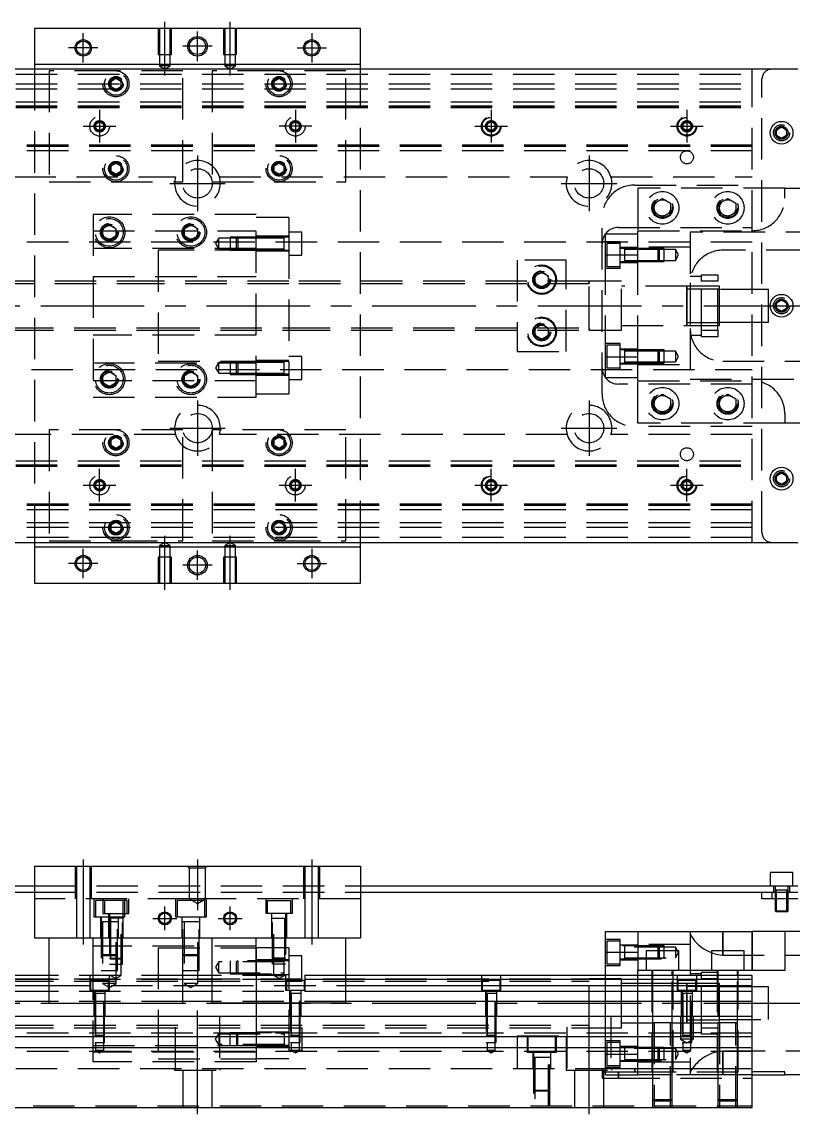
# Model space of a CAD drawing. Extents: x -13 to 561, y -282 to 87.
# Drawn here: x 133.2 to 369.6, y -247.7 to 87 of the extents above; entities that cross this region are included whole.
import ezdxf

# ---------------------------------------------------------------- set-up
doc = ezdxf.new("R2010")
doc.units = 0
doc.linetypes.add('CENTER', pattern=[50.8, 31.75, -6.35, 6.35, -6.35])
doc.linetypes.add('DASHED', pattern=[19.05, 12.7, -6.35])
doc.layers.get('0').update_dxf_attribs({"linetype": 'CONTINUOUS'})
doc.layers.add('CENTER', color=1, linetype='CENTER')

msp = doc.modelspace()

# ---------------------------------------------------------------- linework, layer by layer
at = {"color": 7, "linetype": 'CONTINUOUS'}
for p, q in [((137, 85), (137, 74)), ((237, 85), (137, 85)), ((237, 74), (237, 85)), ((137, 74), (237, 74)), ((137, 74), (137, 72.5)), ((237, 72.5), (237, 74)), ((371, 72.5), (3, 72.5)), ((364.5, 53.866026), (366, 54.73205)), ((364.5, 52.133974), (364.5, 53.866026)), ((366, 54.73205), (367.5, 53.866026)), ((367.5, 53.866026), (367.5, 52.133974)), ((366, 51.26795), (364.5, 52.133974)), ((367.5, 52.133974), (366, 51.26795)), ((364.5, 0.866026), (366, 1.73205)), ((364.5, -0.866026), (364.5, 0.866026)), ((366, 1.73205), (367.5, 0.866026)), ((367.5, 0.866026), (367.5, -0.866026)), ((366, -1.73205), (364.5, -0.866026)), ((367.5, -0.866026), (366, -1.73205)), ((364.5, -52.133974), (366, -51.26795)), ((364.5, -53.866026), (364.5, -52.133974)), ((366, -51.26795), (367.5, -52.133974)), ((367.5, -52.133974), (367.5, -53.866026)), ((366, -54.73205), (364.5, -53.866026)), ((367.5, -53.866026), (366, -54.73205)), ((3, -72.5), (371, -72.5)), ((137, -72.5), (137, -74)), ((237, -74), (237, -72.5)), ((137, -74), (137, -85)), ((237, -74), (137, -74)), ((237, -85), (237, -74)), ((137, -85), (237, -85)), ((137, -171.72), (137, -193.72)), ((137, -171.72), (237, -171.72)), ((237, -171.72), (237, -193.72)), ((369.5, -173.72), (362.5, -173.72)), ((362.5, -173.72), (362.5, -177.72)), ((369.5, -177.72), (369.5, -173.72)), ((3, -177.72), (137, -177.72)), ((11, -179.72), (137, -179.72)), ((237, -177.72), (371, -177.72)), ((237, -179.72), (363, -179.72)), ((360, -181.72), (360, -179.72)), ((363, -179.72), (363, -181.72)), ((363, -179.72), (371, -179.72)), ((363, -179.72), (371, -179.72)), ((363, -181.72), (360, -181.72)), ((371, -181.72), (363, -181.72)), ((364, -181.72), (364, -185.37)), ((364.35, -181.72), (364.35, -185.72)), ((367.65, -185.72), (367.65, -181.72)), ((368, -185.37), (368, -181.72)), ((364, -185.37), (368, -185.37)), ((364, -185.37), (364.35, -185.72)), ((367.65, -185.72), (364.35, -185.72)), ((367.65, -185.72), (368, -185.37)), ((137, -193.72), (237, -193.72)), ((141.5, -213.72), (141.5, -193.72)), ((182.5, -213.72), (182.5, -193.72)), ((191.5, -213.72), (191.5, -193.72)), ((232.5, -213.72), (232.5, -193.72)), ((312, -191.72), (322, -191.72)), ((312, -198.067524), (312, -191.72)), ((322, -191.72), (322, -203.72)), ((322, -191.72), (357, -191.72)), ((357, -203.72), (357, -191.72)), ((367, -191.72), (357, -191.72)), ((375, -191.72), (367, -191.72)), ((367, -191.72), (367, -203.72)), ((312, -198.067524), (322, -198.067524)), ((312, -205.22), (312, -198.067524)), ((334.5, -197.72), (324.5, -197.72)), ((324.5, -197.72), (324.5, -203.72)), ((334.5, -203.72), (334.5, -197.72)), ((354.5, -197.72), (344.5, -197.72)), ((344.5, -197.72), (344.5, -203.72)), ((354.5, -203.72), (354.5, -197.72)), ((322, -205.22), (322, -203.72)), ((367, -203.72), (322, -203.72)), ((141.5, -205.22), (17, -205.22)), ((141.5, -206.472272), (17, -206.472272)), ((191.5, -205.22), (182.5, -205.22)), ((191.5, -206.472272), (182.5, -206.472272)), ((357, -205.22), (232.5, -205.22)), ((357, -206.472272), (232.5, -206.472272)), ((357, -245.72), (357, -205.22)), ((17, -208.24668), (141.5, -208.24668)), ((141.5, -210.143076), (17, -210.143076)), ((182.5, -208.24668), (191.5, -208.24668)), ((191.5, -210.143076), (182.5, -210.143076)), ((232.5, -208.24668), (357, -208.24668)), ((357, -210.143076), (232.5, -210.143076)), ((337, -213.72), (337, -207.719994)), ((337, -219.720006), (337, -207.719994)), ((337, -208.595), (337, -209.72)), ((338, -208.595), (337, -208.595)), ((337, -210.719788), (337, -218.845)), ((339.75, -208.595), (338, -208.595)), ((341.5, -208.595), (339.75, -208.595)), ((346.5, -208.595), (341.5, -208.595)), ((347, -208.595), (346.5, -208.595)), ((141.5, -213.197372), (17, -213.197372)), ((141.5, -213.72), (182.5, -213.72)), ((191.5, -213.197372), (182.5, -213.197372)), ((232.5, -213.72), (191.5, -213.72)), ((357, -213.197372), (232.5, -213.197372)), ((17, -217.72), (357, -217.72)), ((337, -219.720006), (337, -218.845)), ((337, -218.845), (347, -218.845)), ((352.500006, -219.72), (346.499994, -219.72)), ((352.500006, -219.72), (346.499994, -219.72)), ((357, -224.02), (17, -224.02)), ((357, -227.42), (17, -227.42)), ((367, -234.72), (357, -234.72)), ((357, -235.72), (367, -235.72)), ((367, -235.72), (367, -234.72)), ((390, -235.72), (367, -235.72)), ((17, -245.72), (357, -245.72))]:
    msp.add_line(p, q, dxfattribs=at)
at = {"color": 3, "linetype": 'DASHED'}
for p, q in [((175.000006, 85), (175.000006, 77)), ((175.35, 85), (175.35, 77)), ((178.65, 77), (178.65, 85)), ((178.999994, 77), (178.999994, 85)), ((195.000006, 85), (195.000006, 77)), ((195.35, 85), (195.35, 77)), ((198.65, 77), (198.65, 85)), ((198.999994, 77), (198.999994, 85)), ((175.000006, 77), (178.999994, 77)), ((175.35, 77), (175.35, 73.5)), ((178.65, 73.5), (178.65, 77)), ((195.000006, 77), (198.999994, 77)), ((195.35, 77), (195.35, 73.5)), ((198.65, 73.5), (198.65, 77)), ((17, 71), (357, 71)), ((137, 72.5), (137, -72.5)), ((141.5, 72), (141.5, 38)), ((162, 72), (141.5, 72)), ((182.5, 72), (162, 72)), ((178.65, 73.5), (175.35, 73.5)), ((175.35, 73.5), (177, 72.547372)), ((177, 72.547372), (178.65, 73.5)), ((182.5, 38), (182.5, 72)), ((212, 72), (191.5, 72)), ((191.5, 72), (191.5, 38)), ((198.65, 73.5), (195.35, 73.5)), ((195.35, 73.5), (197, 72.547372)), ((197, 72.547372), (198.65, 73.5)), ((232.5, 72), (212, 72)), ((232.5, 38), (232.5, 72)), ((237, -72.5), (237, 72.5)), ((357, -72.5), (357, 72.5)), ((17, 68), (357, 68)), ((160, 68), (160.023172, 68.30356)), ((160.5, 68.866026), (162, 69.73205)), ((160.5, 67.133974), (160.5, 68.866026)), ((162, 66.26795), (160.5, 67.133974)), ((162, 69.73205), (163.5, 68.866026)), ((163.5, 67.133974), (162, 66.26795)), ((163.5, 68.866026), (163.5, 67.133974)), ((210.5, 68.866026), (212, 69.73205)), ((210.5, 67.133974), (210.5, 68.866026)), ((212, 66.26795), (210.5, 67.133974)), ((212, 69.73205), (213.5, 68.866026)), ((213.5, 67.133974), (212, 66.26795)), ((213.5, 68.866026), (213.5, 67.133974)), ((213.973226, 68.326156), (214, 68)), ((360, -69.5), (360, 69.5)), ((17, 66.5), (357, 66.5)), ((17, 62.5), (357, 62.5)), ((17, 61.247728), (357, 61.247728)), ((17, 61.1147), (357, 61.1147)), ((17, 61.1), (357, 61.1)), ((17, 60.8), (357, 60.8)), ((275.75, 55.721688), (277, 56.443376)), ((275.75, 54.278312), (275.75, 55.721688)), ((277, 53.556624), (275.75, 54.278312)), ((277, 56.443376), (278.25, 55.721688)), ((278.25, 54.278312), (277, 53.556624)), ((278.25, 55.721688), (278.25, 54.278312)), ((278.477374, 55.25955), (278.5, 55)), ((335.75, 55.721688), (337, 56.443376)), ((335.75, 54.278312), (335.75, 55.721688)), ((337, 53.556624), (335.75, 54.278312)), ((337, 56.443376), (338.25, 55.721688)), ((338.25, 54.278312), (337, 53.556624)), ((338.25, 55.721688), (338.25, 54.278312)), ((338.477374, 55.25955), (338.5, 55)), ((364, 53), (364.030168, 53.346066)), ((357, 49.2), (17, 49.2)), ((357, 48.9), (17, 48.9)), ((357, 48.8853), (17, 48.8853)), ((357, 48.752272), (17, 48.752272)), ((357, 47.5), (17, 47.5)), ((160.5, 42.866026), (162, 43.73205)), ((162, 43.73205), (163.5, 42.866026)), ((210.5, 42.866026), (212, 43.73205)), ((212, 43.73205), (213.5, 42.866026)), ((160.5, 41.133974), (160.5, 42.866026)), ((162, 40.26795), (160.5, 41.133974)), ((163.5, 41.133974), (162, 40.26795)), ((163.5, 42.866026), (163.5, 41.133974)), ((163.973226, 42.326156), (164, 42)), ((210.5, 41.133974), (210.5, 42.866026)), ((212, 40.26795), (210.5, 41.133974)), ((213.5, 41.133974), (212, 40.26795)), ((213.5, 42.866026), (213.5, 41.133974)), ((213.973226, 42.326156), (214, 42)), ((73.708204, 39.5), (180.291796, 39.5)), ((141.5, 38), (182.5, 38)), ((191.5, 38), (232.5, 38)), ((193.708204, 39.5), (300.291796, 39.5)), ((313.708204, 39.5), (357, 39.5)), ((321, 37), (357, 37)), ((322, 36), (322, 23)), ((367, 36), (322, 36)), ((367, 33), (367, 36)), ((367, 36), (374, 36)), ((327, 31.443376), (329.5, 32.886752)), ((327, 28.556624), (327, 31.443376)), ((329.5, 32.886752), (332, 31.443376)), ((332, 31.443376), (332, 28.556624)), ((332.477798, 30.364306), (332.5, 30)), ((346.5, 30), (346.520026, 30.346056)), ((347, 31.443376), (349.5, 32.886752)), ((347, 28.556624), (347, 31.443376)), ((349.5, 32.886752), (352, 31.443376)), ((352, 31.443376), (352, 28.556624)), ((155, 28), (155, -28)), ((205, 28), (155, 28)), ((205, -28), (205, 28)), ((215, 27), (205, 27)), ((215, 27), (215, 20.976176)), ((311, -27), (311, 27)), ((329.5, 27.113248), (327, 28.556624)), ((332, 28.556624), (329.5, 27.113248)), ((349.5, 27.113248), (347, 28.556624)), ((352, 28.556624), (349.5, 27.113248)), ((158, 23.6547), (160, 24.809402)), ((158, 21.3453), (158, 23.6547)), ((160, 24.809402), (162, 23.6547)), ((162, 23.6547), (162, 21.3453)), ((183, 23.6547), (185, 24.809402)), ((183, 21.3453), (183, 23.6547)), ((185, 24.809402), (187, 23.6547)), ((187, 23.6547), (187, 21.3453)), ((316, 24), (357, 24)), ((155, 23), (205, 23)), ((160, 20.190598), (158, 21.3453)), ((162, 21.3453), (160, 20.190598)), ((162.483582, 22.786038), (162.5, 22.5)), ((185, 20.190598), (183, 21.3453)), ((187, 21.3453), (185, 20.190598)), ((187.483582, 22.786038), (187.5, 22.5)), ((193.5, 20.702558), (192.547372, 19.052558)), ((193.5, 17.402558), (193.5, 20.702558)), ((197, 20.702558), (193.5, 20.702558)), ((197, 21.052554), (197, 17.052564)), ((199.35, 21.052554), (197, 21.052554)), ((199, 20.702558), (197, 20.702558)), ((199.35, 21.052558), (199, 20.702558)), ((199, 17.402558), (199, 20.702558)), ((205, 20.702558), (199, 20.702558)), ((205, 20.702558), (199, 20.702558)), ((199.35, 21.052558), (199.35, 17.052558)), ((205, 21.052556), (199.35, 21.052558)), ((205, 21.052554), (199.35, 21.052554)), ((215, 21.302558), (205, 21.302558)), ((213.605, 21.052558), (205, 21.052556)), ((215, 20.976176), (205, 20.976176)), ((213.6, 20.702558), (205, 20.702558)), ((215, 21.052558), (213.595, 21.052558)), ((213.6, 17.052554), (213.6, 21.052564)), ((213.6, 17.052554), (213.6, 21.052564)), ((213.6, 20.702558), (213.6, 21.052564)), ((213.6, 20.836098), (213.6, 21.052558)), ((213.6, 21.052558), (213.6, 20.835892)), ((219, 22.552558), (215, 22.552558)), ((215, 20.976176), (215, -20.976176)), ((219, 15.552558), (219, 22.552558)), ((312, 15.652476), (312, 22)), ((312, 22), (322, 22)), ((322, 15.652476), (322, 23)), ((322, 23), (357, 23)), ((322, 15.652476), (322, 22)), ((338, 22.5), (338, 7)), ((380, 22.5), (338, 22.5)), ((357, 19.5), (78.969694, 19.5)), ((205, 17.5), (155, 17.5)), ((175, 17), (175, -17)), ((205, 17), (175, 17)), ((192.547372, 19.052558), (193.5, 17.402558)), ((193.5, 17.402558), (197, 17.402558)), ((197, 17.402558), (199, 17.402558)), ((197, 17.052564), (199.35, 17.052564)), ((199, 17.402558), (205, 17.402558)), ((199, 17.402558), (199.35, 17.052558)), ((199, 17.402558), (205, 17.402558)), ((199.35, 17.052564), (205, 17.052564)), ((199.35, 17.052558), (205, 17.052562)), ((205, 17.402558), (213.6, 17.402558)), ((205, 17.052562), (213.605, 17.052558)), ((205, 16.802558), (215, 16.802558)), ((213.595, 17.052558), (215, 17.052558)), ((213.6, 17.052554), (213.6, 17.402558)), ((213.6, 17.269268), (213.6, 17.052558)), ((213.6, 17.052558), (213.6, 17.26902)), ((316.5, 19.55635), (312, 19.55635)), ((312.5, 19.05635), (312.5, 12.05635)), ((316.5, 19.05635), (312.5, 19.05635)), ((316.5, 11.55635), (316.5, 19.55635)), ((322, 17.80635), (316.5, 17.80635)), ((317.905, 17.55635), (316.5, 17.55635)), ((322, 17.556346), (317.895, 17.55635)), ((317.9, 17.556354), (317.9, 13.556344)), ((317.9, 17.556354), (317.9, 13.556344)), ((317.9, 17.55635), (317.9, 17.339888)), ((317.9, 17.33964), (317.9, 17.55635)), ((322, 17.20635), (317.9, 17.20635)), ((338, 18), (322, 18)), ((338, 18), (322, 18)), ((328.15, 17.55635), (322, 17.556346)), ((328.15, 17.556344), (322, 17.556344)), ((328.5, 17.20635), (322, 17.20635)), ((328.5, 17.20635), (322, 17.20635)), ((328.15, 13.55635), (328.15, 17.55635)), ((328.5, 17.20635), (328.15, 17.55635)), ((330, 17.556344), (328.15, 17.556344)), ((328.5, 17.20635), (328.5, 13.90635)), ((330, 17.20635), (328.5, 17.20635)), ((330, 13.556354), (330, 17.556344)), ((333.5, 17.20635), (330, 17.20635)), ((333.5, 17.20635), (333.5, 13.90635)), ((334.452628, 15.55635), (333.5, 17.20635)), ((374, 17), (348, 17)), ((215, 15.552558), (219, 15.552558)), ((300, 14), (285, 14)), ((285, 14), (285, -14)), ((300, -14), (300, 14)), ((312, -15.652476), (312, 15.652476)), ((312, 15.652476), (322, 15.652476)), ((316.5, 13.55635), (317.905, 13.55635)), ((317.895, 13.55635), (322, 13.556352)), ((317.9, 13.90635), (322, 13.90635)), ((317.9, 13.55635), (317.9, 13.773016)), ((317.9, 13.77281), (317.9, 13.55635)), ((322, -15.652476), (322, 15.652476)), ((322, -15.652476), (322, 15.652476)), ((322, 13.90635), (328.5, 13.90635)), ((322, 13.90635), (328.5, 13.90635)), ((322, 13.556354), (328.15, 13.556354)), ((322, 13.556352), (328.15, 13.55635)), ((328.15, 13.55635), (328.5, 13.90635)), ((328.15, 13.556354), (330, 13.556354)), ((328.5, 13.90635), (330, 13.90635)), ((330, 13.90635), (333.5, 13.90635)), ((333.5, 13.90635), (334.452628, 15.55635)), ((290.5, 9.1547), (292.5, 10.309402)), ((292.5, 10.309402), (294.5, 9.1547)), ((312, 11.55635), (316.5, 11.55635)), ((312.5, 12.05635), (316.5, 12.05635)), ((316.5, 13.30635), (322, 13.30635)), ((175, 7.5), (54, 7.5)), ((175, 6.75), (54, 6.75)), ((155, 9), (205, 9)), ((215, 7.5), (175, 7.5)), ((215, 7.499994), (175, 7.499994)), ((215, 6.75), (175, 6.75)), ((215, 6.75), (175, 6.75)), ((307.005, 7.5), (215, 7.5)), ((307, 6.75), (215, 6.75)), ((290.5, 6.8453), (290.5, 9.1547)), ((292.5, 5.690598), (290.5, 6.8453)), ((294.5, 6.8453), (292.5, 5.690598)), ((294.5, 9.1547), (294.5, 6.8453)), ((294.983582, 8.286038), (295, 8)), ((312, 7.5), (306.995, 7.5)), ((307, -7.500006), (307, 7.500006)), ((307, 6.75), (307, 7.500006)), ((307, 6.951128), (307, 7.5)), ((307, 7.5), (307, 6.951128)), ((307, -6.951128), (307, 6.951128)), ((307, -6.75), (307, 6.75)), ((317, 7.5), (312, 7.5)), ((317, 7.5), (312, 7.5)), ((317, -7.5), (317, 7.5)), ((317, -7.5), (317, 7.5)), ((341.5, 9), (338, 9)), ((338, 7), (338, -7)), ((341.5, 9.5), (346.5, 9.5)), ((341.5, 7.5), (341.5, 9.5)), ((341.5, -7.5), (341.5, 7.5)), ((346.5, 7.5), (341.5, 7.5)), ((346.5, 9.5), (346.5, 7.5)), ((346.5, -7.5), (346.5, 7.5)), ((337.005, 6), (317, 6)), ((336.995, 6), (317, 6)), ((346.5, 6), (336.995, 6)), ((337.005, 6), (336.995, 6)), ((337, -6.000006), (337, 6.000006)), ((337, 5.125), (337, 6.000006)), ((337, 5.325034), (337, 6)), ((337, 6), (337, -5.999164)), ((337, 5.125), (337, -5.125)), ((347, 5.125), (337, 5.125)), ((346.5, 6), (337.005, 6)), ((347, 6), (346.5, 6)), ((347, -6), (347, 6)), ((360, 5), (347, 5)), ((362, 5), (360, 5)), ((362, -5), (362, 5)), ((364, 0), (364.023172, 0.30356)), ((290.5, -6.8453), (292.5, -5.690598)), ((292.5, -5.690598), (294.5, -6.8453)), ((317, -6), (337.005, -6)), ((317, -6), (336.995, -6)), ((336.995, -6), (346.5, -6)), ((336.995, -6), (337.005, -6)), ((337, -6.000006), (337, -5.125)), ((337, -5.125), (347, -5.125)), ((337, -6), (337, -5.325218)), ((337, -5.999164), (337, -6)), ((337.005, -6), (346.5, -6)), ((346.5, -6), (347, -6)), ((347, -5), (360, -5)), ((360, -5), (362, -5)), ((54, -6.75), (175, -6.75)), ((54, -7.5), (175, -7.5)), ((205, -9), (155, -9)), ((175, -6.75), (215, -6.75)), ((175, -6.75), (215, -6.75)), ((175, -7.499994), (215, -7.499994)), ((175, -7.5), (215, -7.5)), ((215, -6.75), (307, -6.75)), ((215, -7.5), (307.005, -7.5)), ((290, -8), (290.018502, -7.696412)), ((290.5, -9.1547), (290.5, -6.8453)), ((292.5, -10.309402), (290.5, -9.1547)), ((294.5, -9.1547), (292.5, -10.309402)), ((294.5, -6.8453), (294.5, -9.1547)), ((306.995, -7.5), (312, -7.5)), ((307, -7.500006), (307, -6.75)), ((307, -7.5), (307, -6.951128)), ((307, -6.951128), (307, -7.5)), ((312, -7.5), (317, -7.5)), ((312, -7.5), (317, -7.5)), ((338, -7), (338, -22.5)), ((338, -9), (341.5, -9)), ((341.5, -7.5), (346.5, -7.5)), ((341.5, -9.5), (341.5, -7.5)), ((346.5, -9.5), (341.5, -9.5)), ((346.5, -7.5), (346.5, -9.5)), ((316.5, -11.55635), (312, -11.55635)), ((312.5, -12.05635), (312.5, -19.05635)), ((316.5, -12.05635), (312.5, -12.05635)), ((316.5, -19.55635), (316.5, -11.55635)), ((322, -13.30635), (316.5, -13.30635)), ((219, -15.552558), (215, -15.552558)), ((219, -22.552558), (219, -15.552558)), ((285, -14), (300, -14)), ((312, -15.652476), (322, -15.652476)), ((312, -22), (312, -15.652476)), ((317.905, -13.55635), (316.5, -13.55635)), ((322, -13.556352), (317.895, -13.55635)), ((317.9, -13.556344), (317.9, -17.556354)), ((317.9, -13.556344), (317.9, -17.556354)), ((317.9, -13.55635), (317.9, -13.77281)), ((317.9, -13.773058), (317.9, -13.55635)), ((322, -13.90635), (317.9, -13.90635)), ((328.15, -13.55635), (322, -13.556352)), ((328.15, -13.556352), (322, -13.556354)), ((328.5, -13.90635), (322, -13.90635)), ((328.5, -13.90635), (322, -13.90635)), ((322, -22), (322, -15.652476)), ((322, -23), (322, -15.652476)), ((328.15, -17.55635), (328.15, -13.55635)), ((328.5, -13.90635), (328.15, -13.55635)), ((330, -13.556354), (328.15, -13.556352)), ((328.5, -13.90635), (328.5, -17.20635)), ((330, -13.90635), (328.5, -13.90635)), ((330, -17.556344), (330, -13.556354)), ((333.5, -13.90635), (330, -13.90635)), ((333.5, -13.90635), (333.5, -17.20635)), ((334.452628, -15.55635), (333.5, -13.90635)), ((333.5, -17.20635), (334.452628, -15.55635)), ((78.969694, -19.5), (357, -19.5)), ((155, -17.5), (205, -17.5)), ((175, -17), (205, -17)), ((193.5, -17.402558), (192.547372, -19.052558)), ((192.547372, -19.052558), (193.5, -20.702558)), ((193.5, -20.702558), (193.5, -17.402558)), ((197, -17.402558), (193.5, -17.402558)), ((197, -17.052564), (197, -21.052554)), ((199.35, -17.052564), (197, -17.052564)), ((199, -17.402558), (197, -17.402558)), ((199.35, -17.052558), (199, -17.402558)), ((199, -20.702558), (199, -17.402558)), ((205, -17.402558), (199, -17.402558)), ((205, -17.402558), (199, -17.402558)), ((199.35, -17.052558), (199.35, -21.052558)), ((205, -17.052562), (199.35, -17.052558)), ((205, -17.052564), (199.35, -17.052564)), ((215, -16.802558), (205, -16.802558)), ((213.605, -17.052558), (205, -17.052562)), ((213.6, -17.402558), (205, -17.402558)), ((215, -17.052558), (213.595, -17.052558)), ((213.6, -21.052564), (213.6, -17.052554)), ((213.6, -21.051878), (213.6, -17.052554)), ((213.6, -17.26902), (213.6, -17.052558)), ((213.6, -17.052558), (213.6, -17.269226)), ((312, -19.55635), (316.5, -19.55635)), ((312.5, -19.05635), (316.5, -19.05635)), ((316.5, -17.55635), (317.905, -17.55635)), ((316.5, -17.80635), (322, -17.80635)), ((317.895, -17.55635), (322, -17.556346)), ((317.9, -17.20635), (322, -17.20635)), ((317.9, -17.55635), (317.9, -17.339682)), ((317.9, -17.339888), (317.9, -17.55635)), ((322, -17.20635), (328.5, -17.20635)), ((322, -17.20635), (328.5, -17.20635)), ((322, -17.556344), (328.15, -17.556346)), ((322, -17.556346), (328.15, -17.55635)), ((322, -18), (338, -18)), ((322, -18), (338, -18)), ((328.15, -17.55635), (328.5, -17.20635)), ((328.15, -17.556346), (330, -17.556344)), ((328.5, -17.20635), (330, -17.20635)), ((330, -17.20635), (333.5, -17.20635)), ((348, -17), (374, -17)), ((205, -23), (155, -23)), ((158, -21.3453), (160, -20.190598)), ((158, -23.6547), (158, -21.3453)), ((160, -20.190598), (162, -21.3453)), ((162, -21.3453), (162, -23.6547)), ((162.483582, -22.213962), (162.5, -22.5)), ((182.5, -22.5), (182.518502, -22.196412)), ((183, -21.3453), (185, -20.190598)), ((183, -23.6547), (183, -21.3453)), ((185, -20.190598), (187, -21.3453)), ((187, -21.3453), (187, -23.6547)), ((193.5, -20.702558), (197, -20.702558)), ((197, -20.702558), (199, -20.702558)), ((197, -21.052554), (199.35, -21.052554)), ((199, -20.702558), (205, -20.702558)), ((199, -20.702558), (199.35, -21.052558)), ((199, -20.702558), (205, -20.702558)), ((199.35, -21.052554), (205, -21.052554)), ((199.35, -21.052558), (205, -21.052556)), ((205, -20.702558), (213.6, -20.702558)), ((215, -20.976176), (205, -20.976176)), ((205, -21.052556), (213.605, -21.052558)), ((205, -21.302558), (215, -21.302558)), ((213.595, -21.052558), (215, -21.052558)), ((213.6, -20.83585), (213.6, -21.052558)), ((213.6, -21.052558), (213.6, -20.836098)), ((213.6, -21.052564), (213.6, -21.051878)), ((215, -20.976176), (215, -27)), ((215, -22.552558), (219, -22.552558)), ((312, -22), (322, -22)), ((322, -23), (357, -23)), ((322, -36), (322, -23)), ((338, -22.5), (380, -22.5)), ((160, -24.809402), (158, -23.6547)), ((162, -23.6547), (160, -24.809402)), ((185, -24.809402), (183, -23.6547)), ((187, -23.6547), (185, -24.809402)), ((357, -24), (316, -24)), ((155, -28), (205, -28)), ((205, -27), (215, -27)), ((326.5, -30), (326.520026, -29.653944)), ((327, -28.556624), (329.5, -27.113248)), ((327, -31.443376), (327, -28.556624)), ((329.5, -27.113248), (332, -28.556624)), ((332, -28.556624), (332, -31.443376)), ((346.5, -30), (346.520026, -29.653944)), ((347, -28.556624), (349.5, -27.113248)), ((347, -31.443376), (347, -28.556624)), ((349.5, -27.113248), (352, -28.556624)), ((352, -28.556624), (352, -31.443376)), ((329.5, -32.886752), (327, -31.443376)), ((332, -31.443376), (329.5, -32.886752)), ((349.5, -32.886752), (347, -31.443376)), ((352, -31.443376), (349.5, -32.886752)), ((367, -33), (367, -36)), ((367, -36), (322, -36)), ((374, -36), (367, -36)), ((180.291796, -39.5), (73.708204, -39.5)), ((141.5, -38), (141.5, -72)), ((182.5, -38), (141.5, -38)), ((182.5, -72), (182.5, -38)), ((191.5, -38), (191.5, -72)), ((232.5, -38), (191.5, -38)), ((300.291796, -39.5), (193.708204, -39.5)), ((232.5, -72), (232.5, -38)), ((357, -39.5), (313.708204, -39.5)), ((357, -37), (321, -37)), ((160.5, -41.133974), (162, -40.26795)), ((160.5, -42.866026), (160.5, -41.133974)), ((162, -43.73205), (160.5, -42.866026)), ((162, -40.26795), (163.5, -41.133974)), ((163.5, -42.866026), (162, -43.73205)), ((163.5, -41.133974), (163.5, -42.866026)), ((163.973226, -41.673844), (164, -42)), ((210, -42), (210.030168, -41.653934)), ((210.5, -41.133974), (212, -40.26795)), ((210.5, -42.866026), (210.5, -41.133974)), ((212, -43.73205), (210.5, -42.866026)), ((212, -40.26795), (213.5, -41.133974)), ((213.5, -42.866026), (212, -43.73205)), ((213.5, -41.133974), (213.5, -42.866026)), ((17, -47.5), (357, -47.5)), ((17, -48.752272), (357, -48.752272)), ((17, -48.8853), (357, -48.8853)), ((17, -48.9), (357, -48.9)), ((17, -49.2), (357, -49.2)), ((364, -53), (364.030168, -52.653934)), ((275.75, -54.278312), (277, -53.556624)), ((275.75, -55.721688), (275.75, -54.278312)), ((277, -56.443376), (275.75, -55.721688)), ((277, -53.556624), (278.25, -54.278312)), ((278.25, -55.721688), (277, -56.443376)), ((278.25, -54.278312), (278.25, -55.721688)), ((278.477374, -54.74045), (278.5, -55)), ((335.75, -54.278312), (337, -53.556624)), ((335.75, -55.721688), (335.75, -54.278312)), ((337, -56.443376), (335.75, -55.721688)), ((337, -53.556624), (338.25, -54.278312)), ((338.25, -55.721688), (337, -56.443376)), ((338.25, -54.278312), (338.25, -55.721688)), ((338.477374, -54.74045), (338.5, -55)), ((357, -60.8), (17, -60.8)), ((357, -61.1), (17, -61.1)), ((357, -61.1147), (17, -61.1147)), ((357, -61.247728), (17, -61.247728)), ((357, -62.5), (17, -62.5)), ((357, -66.5), (17, -66.5)), ((160.5, -67.133974), (162, -66.26795)), ((162, -66.26795), (163.5, -67.133974)), ((210.5, -67.133974), (212, -66.26795)), ((212, -66.26795), (213.5, -67.133974)), ((357, -68), (17, -68)), ((160, -68), (160.023172, -67.69644)), ((160.5, -68.866026), (160.5, -67.133974)), ((162, -69.73205), (160.5, -68.866026)), ((163.5, -68.866026), (162, -69.73205)), ((163.5, -67.133974), (163.5, -68.866026)), ((210.5, -68.866026), (210.5, -67.133974)), ((212, -69.73205), (210.5, -68.866026)), ((213.5, -68.866026), (212, -69.73205)), ((213.5, -67.133974), (213.5, -68.866026)), ((213.973226, -67.673844), (214, -68)), ((357, -71), (17, -71)), ((141.5, -72), (162, -72)), ((162, -72), (182.5, -72)), ((177, -72.547372), (175.35, -73.5)), ((175.35, -73.5), (177, -73.5)), ((175.35, -73.5), (175.35, -77)), ((178.65, -73.5), (177, -72.547372)), ((177, -73.5), (178.65, -73.5)), ((178.65, -77), (178.65, -73.5)), ((191.5, -72), (212, -72)), ((197, -72.547372), (195.35, -73.5)), ((195.35, -73.5), (197, -73.5)), ((195.35, -73.5), (195.35, -77)), ((198.65, -73.5), (197, -72.547372)), ((197, -73.5), (198.65, -73.5)), ((198.65, -77), (198.65, -73.5)), ((212, -72), (232.5, -72)), ((178.999994, -77), (175.000006, -77)), ((175.000006, -77), (175.000006, -85)), ((175.35, -77), (175.35, -85)), ((178.65, -85), (178.65, -77)), ((178.999994, -85), (178.999994, -77)), ((198.999994, -77), (195.000006, -77)), ((195.000006, -77), (195.000006, -85)), ((195.35, -77), (195.35, -85)), ((198.65, -85), (198.65, -77)), ((198.999994, -85), (198.999994, -77)), ((149.500006, -171.72), (149.500006, -181.72)), ((149.9, -171.72), (149.9, -181.72)), ((154.1, -181.72), (154.1, -171.72)), ((154.499994, -181.72), (154.499994, -171.72)), ((184.5, -172.22), (184, -171.72)), ((184.5, -172.22), (184.5, -181.72)), ((184.5, -172.22), (189.5, -172.22)), ((189.5, -172.22), (190, -171.72)), ((189.5, -181.72), (189.5, -172.22)), ((219.500006, -171.72), (219.500006, -181.72)), ((219.9, -171.72), (219.9, -181.72)), ((224.1, -181.72), (224.1, -171.72)), ((224.499994, -181.72), (224.499994, -171.72)), ((137, -177.72), (237, -177.72)), ((137, -179.72), (237, -179.72)), ((360, -179.72), (363, -179.72)), ((363.5, -177.72), (363.5, -179.72)), ((368.000006, -179.12), (363.999994, -179.12)), ((364, -177.72), (364, -181.72)), ((364.35, -179.12), (364.35, -181.72)), ((367.65, -181.72), (367.65, -179.12)), ((368, -181.72), (368, -177.72)), ((368.5, -179.72), (368.5, -177.72)), ((184.5, -181.72), (137, -181.72)), ((149.9, -181.72), (149.9, -193.72)), ((154.1, -193.72), (154.1, -181.72)), ((155.25, -181.72), (155.25, -187.22)), ((164.25, -182.22), (155.75, -182.22)), ((155.75, -182.22), (155.75, -187.22)), ((158, -181.72), (158, -186.22)), ((165.5, -182.22), (158.5, -182.22)), ((158.5, -182.22), (158.5, -186.22)), ((164.25, -187.22), (164.25, -182.22)), ((164.75, -187.22), (164.75, -181.72)), ((165.5, -186.22), (165.5, -182.22)), ((166, -186.22), (166, -181.72)), ((180.25, -181.72), (180.25, -187.22)), ((189.25, -182.22), (180.75, -182.22)), ((180.75, -182.22), (180.75, -187.22)), ((189.5, -181.72), (184.5, -181.72)), ((184.5, -181.72), (187, -183.163376)), ((187, -183.163376), (189.5, -181.72)), ((189.25, -187.22), (189.25, -182.22)), ((237, -181.72), (189.5, -181.72)), ((189.75, -187.22), (189.75, -181.72)), ((208, -186.22), (208, -181.72)), ((208.5, -182.22), (215.5, -182.22)), ((208.5, -186.22), (208.5, -182.22)), ((215.5, -182.22), (215.5, -186.22)), ((216, -181.72), (216, -186.22)), ((219.9, -181.72), (219.9, -193.72)), ((224.1, -193.72), (224.1, -181.72)), ((155.25, -187.22), (164.75, -187.22)), ((157.25, -187.22), (157.25, -193.72)), ((157.500006, -187.22), (157.500006, -203.72)), ((158, -186.22), (166, -186.22)), ((159.75, -186.22), (159.75, -193.72)), ((159.999972, -186.22), (160.000006, -201.72)), ((162.499994, -203.72), (162.499994, -187.22)), ((162.75, -193.72), (162.75, -187.22)), ((163.999994, -201.72), (164.000028, -186.22)), ((164.25, -193.72), (164.25, -186.22)), ((180.25, -187.22), (189.75, -187.22)), ((182.25, -187.22), (182.25, -193.72)), ((182.500006, -203.72), (182.500006, -187.22)), ((187.499994, -203.72), (187.499994, -187.22)), ((187.75, -193.72), (187.75, -187.22)), ((216, -186.22), (208, -186.22)), ((209.75, -193.72), (209.75, -186.22)), ((210.000006, -201.72), (209.999972, -186.22)), ((214.000028, -186.22), (213.999994, -201.72)), ((214.25, -186.22), (214.25, -193.72)), ((162.500006, -188.82), (157.499994, -188.82)), ((157.9, -188.82), (157.9, -207.72)), ((164.25, -187.62), (159.999994, -187.62)), ((160.35, -187.62), (160.35, -205.22)), ((162.1, -207.72), (162.1, -188.82)), ((163.65, -205.22), (163.65, -187.62)), ((187.500006, -188.82), (182.499994, -188.82)), ((182.9, -188.82), (182.9, -207.72)), ((187.1, -207.72), (187.1, -188.82)), ((209.75, -187.62), (214.000006, -187.62)), ((210.35, -205.22), (210.35, -187.62)), ((213.65, -187.62), (213.65, -205.22)), ((155, -205.22), (155, -193.72)), ((205, -205.22), (205, -193.72)), ((338, -191.72), (338, -192.336596)), ((338, -192.336596), (338, -235.103404)), ((338, -192.336596), (338.037764, -192.64036)), ((348, -198.980598), (348, -191.72)), ((348, -191.72), (348, -198.980598)), ((357, -191.72), (357, -203.72)), ((205, -196.22), (155, -196.22)), ((175, -196.72), (175, -230.72)), ((175, -196.72), (205, -196.72)), ((215, -196.72), (205, -196.72)), ((205, -196.72), (205, -230.72)), ((215, -196.72), (215, -230.72)), ((316.5, -194.16365), (312, -194.16365)), ((312.5, -194.66365), (312.5, -198.16365)), ((316.5, -194.66365), (312.5, -194.66365)), ((316.5, -202.16365), (316.5, -194.16365)), ((322, -195.91365), (316.5, -195.91365)), ((330, -196.163656), (316.5, -196.163641)), ((317.9, -196.163646), (317.9, -200.163656)), ((333.5, -196.51365), (317.9, -196.51365)), ((338, -195.72), (322, -195.72)), ((328.15, -198.16365), (328.15, -196.16365)), ((328.5, -196.51365), (328.15, -196.16365)), ((328.5, -196.51365), (328.5, -198.16365)), ((330, -200.163646), (330, -196.163656)), ((333.5, -196.51365), (333.5, -199.81365)), ((334.452628, -198.16365), (333.5, -196.51365)), ((157.5, -198.82), (160, -198.82)), ((157.5, -198.82), (157.9, -199.22)), ((160, -199.22), (157.9, -199.22)), ((160, -198.82), (160.35, -198.82)), ((160.35, -199.22), (160, -199.22)), ((160, -199.87), (164, -199.87)), ((160, -199.87), (160.35, -200.22)), ((160.35, -198.82), (162.5, -198.82)), ((162.1, -199.22), (160.35, -199.22)), ((163.65, -200.22), (160.35, -200.22)), ((162.1, -199.22), (162.5, -198.82)), ((163.65, -200.22), (164, -199.87)), ((182.5, -198.82), (187.5, -198.82)), ((182.5, -198.82), (182.9, -199.22)), ((187.1, -199.22), (182.9, -199.22)), ((187.1, -199.22), (187.5, -198.82)), ((215, -200.719975), (197, -200.720006)), ((197, -200.720006), (197, -204.719994)), ((199.35, -200.72), (199, -201.07)), ((199.35, -200.72), (199.35, -204.72)), ((215, -200.47), (205, -200.47)), ((214, -199.87), (210, -199.87)), ((210.35, -200.22), (210, -199.87)), ((210.35, -200.22), (213.65, -200.22)), ((213.6, -204.720006), (213.6, -200.719994)), ((214, -199.87), (213.65, -200.22)), ((219, -199.22), (215, -199.22)), ((219, -205.22), (219, -199.22)), ((312.5, -198.16365), (312.5, -201.66365)), ((316.5, -200.163661), (330, -200.163646)), ((316.5, -200.41365), (322, -200.41365)), ((317.9, -199.81365), (333.5, -199.81365)), ((328.15, -200.16365), (328.15, -198.16365)), ((328.15, -200.16365), (328.5, -199.81365)), ((328.5, -198.16365), (328.5, -199.81365)), ((333.5, -199.81365), (334.452628, -198.16365)), ((348, -198.980598), (380, -198.980598)), ((157.500006, -203.72), (162.499994, -203.72)), ((160.000006, -201.72), (163.999994, -201.72)), ((182.500006, -203.72), (187.499994, -203.72)), ((193.5, -201.07), (192.547372, -202.72)), ((192.547372, -202.72), (193.5, -204.37)), ((193.5, -204.37), (193.5, -201.07)), ((213.6, -201.07), (193.5, -201.07)), ((199, -204.37), (199, -201.07)), ((213.999994, -201.72), (210.000006, -201.72)), ((312, -202.16365), (316.5, -202.16365)), ((312.5, -201.66365), (316.5, -201.66365)), ((326.25, -203.72), (326.25, -234.72)), ((326.5, -203.72), (326.5, -205.22)), ((332.5, -205.22), (332.5, -203.72)), ((332.75, -234.72), (332.75, -203.72)), ((346.25, -203.72), (346.25, -234.72)), ((346.5, -203.72), (346.5, -205.22)), ((352.5, -205.22), (352.5, -203.72)), ((352.75, -234.72), (352.75, -203.72)), ((54, -206.22), (307, -206.22)), ((54, -206.97), (307, -206.97)), ((182.5, -205.22), (141.5, -205.22)), ((182.5, -206.472272), (141.5, -206.472272)), ((154, -205.22), (154, -209.72)), ((159.75, -206.72), (154.25, -206.72)), ((154.25, -206.72), (154.25, -209.72)), ((155, -231.72), (155, -205.22)), ((159.75, -209.72), (159.75, -206.72)), ((160, -209.72), (160, -205.22)), ((163.65, -205.22), (160.35, -205.22)), ((160.35, -205.22), (162, -206.172628)), ((162, -206.172628), (163.65, -205.22)), ((232.5, -205.22), (191.5, -205.22)), ((232.5, -206.472272), (191.5, -206.472272)), ((193.5, -204.37), (213.6, -204.37)), ((197, -204.719994), (215, -204.720025)), ((199, -204.37), (199.35, -204.72)), ((205, -204.97), (215, -204.97)), ((205, -205.22), (205, -231.72)), ((210.35, -205.22), (213.65, -205.22)), ((212, -206.172628), (210.35, -205.22)), ((213.65, -205.22), (212, -206.172628)), ((214, -205.22), (214, -209.72)), ((219.75, -206.72), (214.25, -206.72)), ((214.25, -206.72), (214.25, -209.72)), ((215, -206.22), (219, -206.22)), ((219, -206.22), (219, -205.22)), ((219.75, -209.72), (219.75, -206.72)), ((220, -209.72), (220, -205.22)), ((274, -205.22), (274, -209.72)), ((279.75, -206.72), (274.25, -206.72)), ((274.25, -206.72), (274.25, -209.72)), ((279.75, -209.72), (279.75, -206.72)), ((280, -209.72), (280, -205.22)), ((307, -206.22), (306.995, -206.22)), ((307, -221.22), (307, -206.22)), ((307.005, -206.22), (307, -206.22)), ((312, -206.22), (307, -206.22)), ((312, -217.72), (312, -205.22)), ((317, -206.22), (312, -206.22)), ((317, -213.72), (317, -206.22)), ((322, -217.72), (322, -205.22)), ((326.5, -205.22), (326.5, -217.72)), ((332.5, -219.725), (332.5, -205.22)), ((334, -205.22), (334, -209.72)), ((339.75, -206.72), (334.25, -206.72)), ((334.25, -206.72), (334.25, -209.72)), ((341.5, -204.72), (338, -204.72)), ((339.75, -209.72), (339.75, -206.72)), ((340, -209.72), (340, -205.22)), ((341.5, -204.22), (346.5, -204.22)), ((341.5, -205.22), (341.5, -204.22)), ((341.5, -206.22), (341.5, -205.22)), ((341.5, -221.22), (341.5, -206.22)), ((346.5, -206.22), (341.5, -206.22)), ((346.5, -205.22), (346.5, -219.725)), ((352.5, -219.725), (352.5, -205.22)), ((141.5, -208.24668), (182.5, -208.24668)), ((182.5, -210.143076), (141.5, -210.143076)), ((154, -209.72), (160, -209.72)), ((155.25, -209.72), (155.25, -217.72)), ((158.500006, -210.72), (155.499994, -210.72)), ((155.500006, -209.72), (155.500006, -225.72)), ((155.75, -210.72), (155.75, -225.72)), ((162.1, -207.72), (157.9, -207.72)), ((157.9, -207.72), (160, -208.932436)), ((158.25, -225.72), (158.25, -210.72)), ((158.499994, -225.72), (158.499994, -209.72)), ((158.75, -217.72), (158.75, -209.72)), ((160, -208.932436), (162.1, -207.72)), ((187.1, -207.72), (182.9, -207.72)), ((182.9, -207.72), (185, -208.932436)), ((185, -208.932436), (187.1, -207.72)), ((191.5, -208.24668), (232.5, -208.24668)), ((232.5, -210.143076), (191.5, -210.143076)), ((214, -209.72), (220, -209.72)), ((215.25, -209.72), (215.25, -217.72)), ((218.500006, -210.72), (215.499994, -210.72)), ((215.500006, -209.72), (215.500006, -225.72)), ((215.75, -210.72), (215.75, -225.72)), ((218.25, -225.72), (218.25, -210.72)), ((218.499994, -225.72), (218.499994, -209.72)), ((218.75, -217.72), (218.75, -209.72)), ((274, -209.72), (280, -209.72)), ((275.25, -209.72), (275.25, -217.72)), ((278.500006, -210.72), (275.499994, -210.72)), ((275.500006, -209.72), (275.500006, -225.72)), ((275.75, -210.72), (275.75, -225.72)), ((278.25, -225.72), (278.25, -210.72)), ((278.499994, -225.72), (278.499994, -209.72)), ((278.75, -217.72), (278.75, -209.72)), ((322, -207.72), (317, -207.72)), ((326.5, -207.72), (322, -207.72)), ((332.5, -207.72), (326.5, -207.72)), ((334.25, -207.72), (332.5, -207.72)), ((334, -209.72), (340, -209.72)), ((337.005, -207.72), (334.25, -207.72)), ((335.25, -209.72), (335.25, -217.72)), ((338.500006, -210.72), (335.499994, -210.72)), ((335.500006, -209.72), (335.500006, -225.72)), ((335.75, -210.72), (335.75, -225.72)), ((338, -207.72), (336.995, -207.72)), ((337, -207.72), (337, -209.719258)), ((337, -208.394966), (337, -207.72)), ((337, -210.719914), (337, -213.519974)), ((339.75, -207.72), (338, -207.72)), ((338.25, -225.72), (338.25, -210.72)), ((338.499994, -225.72), (338.499994, -209.72)), ((338.75, -217.72), (338.75, -209.72)), ((341.5, -207.72), (339.75, -207.72)), ((346.5, -207.72), (341.5, -207.72)), ((347, -207.72), (346.5, -207.72)), ((347, -213.72), (347, -207.72)), ((352.5, -208.72), (347, -208.72)), ((357, -208.72), (352.5, -208.72)), ((362, -208.72), (357, -208.72)), ((362, -213.72), (362, -208.72)), ((182.5, -213.197372), (141.5, -213.197372)), ((232.5, -213.197372), (191.5, -213.197372)), ((317, -217.72), (317, -213.72)), ((337, -213.519974), (337, -219.719164)), ((347, -219.72), (347, -213.72)), ((362, -218.72), (362, -213.72)), ((54, -220.47), (307, -220.47)), ((180.291796, -233.72), (180.291796, -217.72)), ((193.708204, -217.72), (193.708204, -233.72)), ((300.291796, -233.72), (300.291796, -217.72)), ((312, -224.02), (312, -217.72)), ((313.708204, -217.72), (313.708204, -233.72)), ((317, -221.22), (317, -217.72)), ((317, -219.72), (322, -219.72)), ((322, -224.02), (322, -217.72)), ((322, -219.72), (326.39999, -219.72)), ((332.500006, -219.72), (326.499994, -219.72)), ((326.5, -217.72), (326.5, -219.72)), ((326.5, -219.72), (326.5, -224.02)), ((327, -219.72), (327, -245.72)), ((332, -245.72), (332, -219.72)), ((332.5, -227.42), (332.5, -219.715)), ((332.60001, -219.72), (337.005, -219.72)), ((335, -217.72), (335, -224.72)), ((336.995, -219.72), (346.39999, -219.72)), ((337, -219.719164), (337, -219.72)), ((337.005, -219.72), (346.5, -219.72)), ((339, -224.72), (339, -217.72)), ((346.5, -219.715), (346.5, -227.42)), ((347, -218.72), (362, -218.72)), ((347, -219.72), (347, -245.72)), ((352, -245.72), (352, -219.72)), ((352.5, -227.42), (352.5, -219.715)), ((357, -222.87), (17, -222.87)), ((54, -221.22), (307, -221.22)), ((155.5, -223.47), (158.5, -223.47)), ((155.5, -223.47), (155.75, -223.72)), ((158.25, -223.72), (155.75, -223.72)), ((158.25, -223.72), (158.5, -223.47)), ((192.547372, -224.72), (193.5, -223.07)), ((193.5, -223.07), (193.5, -226.37)), ((193.5, -223.07), (213.6, -223.07)), ((197, -222.720006), (215, -222.719975)), ((197, -226.719994), (197, -222.720006)), ((199, -223.07), (199.35, -222.72)), ((199, -223.07), (199, -226.37)), ((199.35, -226.72), (199.35, -222.72)), ((205, -222.47), (215, -222.47)), ((213.6, -222.719994), (213.6, -226.720006)), ((215, -221.22), (219, -221.22)), ((215.5, -223.47), (218.5, -223.47)), ((215.5, -223.47), (215.75, -223.72)), ((218.25, -223.72), (215.75, -223.72)), ((218.25, -223.72), (218.5, -223.47)), ((219, -221.22), (219, -222.22)), ((219, -222.22), (219, -228.22)), ((275.5, -223.47), (278.5, -223.47)), ((275.5, -223.47), (275.75, -223.72)), ((278.25, -223.72), (275.75, -223.72)), ((278.25, -223.72), (278.5, -223.47)), ((285, -223.72), (285, -224.02)), ((285, -223.72), (300, -223.72)), ((285, -224.02), (285, -227.42)), ((288, -223.72), (288, -228.72)), ((288.25, -223.72), (288.25, -224.02)), ((288.25, -224.02), (288.25, -227.42)), ((296.75, -224.02), (296.75, -223.72)), ((296.75, -227.42), (296.75, -224.02)), ((297, -228.72), (297, -223.72)), ((300, -223.72), (300, -224.02)), ((300, -224.02), (300, -227.42)), ((307, -221.22), (312, -221.22)), ((312, -221.22), (317, -221.22)), ((312, -227.42), (312, -224.02)), ((322, -227.42), (322, -224.02)), ((326.5, -224.02), (326.5, -227.42)), ((335.5, -223.47), (338.5, -223.47)), ((335.5, -223.47), (335.75, -223.72)), ((338.25, -223.72), (335.75, -223.72)), ((338, -222.72), (341.5, -222.72)), ((338.25, -223.72), (338.5, -223.47)), ((341.5, -221.22), (346.5, -221.22)), ((341.5, -223.22), (341.5, -221.22)), ((346.5, -223.22), (341.5, -223.22)), ((155, -226.72), (205, -226.72)), ((155.500006, -225.72), (158.499994, -225.72)), ((155.75, -225.72), (155.75, -228.22)), ((158.25, -228.22), (158.25, -225.72)), ((193.5, -226.37), (192.547372, -224.72)), ((213.6, -226.37), (193.5, -226.37)), ((215, -226.720025), (197, -226.719994)), ((199.35, -226.72), (199, -226.37)), ((215, -226.97), (205, -226.97)), ((215.500006, -225.72), (218.499994, -225.72)), ((215.75, -225.72), (215.75, -228.22)), ((218.25, -228.22), (218.25, -225.72)), ((275.500006, -225.72), (278.499994, -225.72)), ((275.75, -225.72), (275.75, -228.22)), ((278.25, -228.22), (278.25, -225.72)), ((285, -227.42), (285, -233.72)), ((288.25, -227.42), (288.25, -228.72)), ((296.75, -228.72), (296.75, -227.42)), ((300, -227.42), (300, -233.72)), ((316.5, -225.27635), (312, -225.27635)), ((312, -229.372476), (312, -227.42)), ((312.5, -225.77635), (312.5, -227.42)), ((316.5, -225.77635), (312.5, -225.77635)), ((312.5, -227.42), (312.5, -229.27635)), ((316.5, -233.27635), (316.5, -225.27635)), ((322, -227.02635), (316.5, -227.02635)), ((330, -227.276354), (316.5, -227.276339)), ((317.9, -227.276344), (317.9, -231.276354)), ((322, -234.72), (322, -227.42)), ((326.5, -227.42), (326.5, -234.72)), ((328.15, -227.42), (328.15, -227.27635)), ((328.29365, -227.42), (328.15, -227.27635)), ((328.15, -229.27635), (328.15, -227.42)), ((328.5, -227.62635), (328.29365, -227.42)), ((330, -227.42), (330, -227.276354)), ((330, -231.276344), (330, -227.42)), ((332.5, -234.72), (332.5, -227.42)), ((339, -224.72), (335, -224.72)), ((335, -224.72), (337, -225.8747)), ((335.500006, -225.72), (338.499994, -225.72)), ((335.75, -225.72), (335.75, -228.22)), ((337, -225.8747), (339, -224.72)), ((338.25, -228.22), (338.25, -225.72)), ((346.5, -227.42), (346.5, -234.72)), ((352.5, -234.72), (352.5, -227.42)), ((357, -228.57), (17, -228.57)), ((205, -228.728332), (155, -228.728332)), ((158.25, -228.22), (155.75, -228.22)), ((155.75, -228.22), (157, -228.941688)), ((157, -228.941688), (158.25, -228.22)), ((175, -230.72), (205, -230.72)), ((215, -230.72), (205, -230.72)), ((219, -228.22), (215, -228.22)), ((218.25, -228.22), (215.75, -228.22)), ((215.75, -228.22), (217, -228.941688)), ((217, -228.941688), (218.25, -228.22)), ((278.25, -228.22), (275.75, -228.22)), ((275.75, -228.22), (277, -228.941688)), ((277, -228.941688), (278.25, -228.22)), ((288, -228.72), (297, -228.72)), ((289.75, -228.72), (289.75, -233.72)), ((295.000006, -230.32), (289.999994, -230.32)), ((290.000006, -228.72), (290.000006, -245.22)), ((290.4, -230.32), (290.4, -245.22)), ((294.6, -245.22), (294.6, -230.32)), ((294.999994, -245.22), (294.999994, -228.72)), ((295.25, -233.72), (295.25, -228.72)), ((312, -229.372476), (322, -229.372476)), ((312, -233.72), (312, -229.372476)), ((312.5, -229.27635), (312.5, -232.77635)), ((333.5, -227.62635), (317.9, -227.62635)), ((317.9, -230.92635), (333.5, -230.92635)), ((328.15, -231.27635), (328.15, -229.27635)), ((328.15, -231.27635), (328.5, -230.92635)), ((328.5, -227.62635), (328.5, -229.27635)), ((328.5, -229.27635), (328.5, -230.92635)), ((333.5, -227.62635), (333.5, -230.92635)), ((334.452628, -229.27635), (333.5, -227.62635)), ((333.5, -230.92635), (334.452628, -229.27635)), ((338.25, -228.22), (335.75, -228.22)), ((335.75, -228.22), (337, -228.941688)), ((337, -228.941688), (338.25, -228.22)), ((346.619728, -228.56908), (346.49952, -228.588974)), ((346.619312, -228.569146), (348, -228.459402)), ((346.99996, -228.517024), (346.619728, -228.56908)), ((348, -228.459402), (346.99996, -228.517024)), ((380, -228.459402), (348, -228.459402)), ((348, -235.72), (348, -228.459402)), ((348, -228.459402), (348, -234.72)), ((17, -233.72), (357, -233.72)), ((205, -231.72), (155, -231.72)), ((180, -233.72), (180, -234.22)), ((180, -234.22), (194, -234.22)), ((182.5, -234.22), (182.5, -245.72)), ((191.5, -245.72), (191.5, -234.22)), ((194, -234.22), (194, -233.72)), ((300, -233.72), (300, -234.22)), ((300, -234.22), (314, -234.22)), ((302.5, -234.22), (302.5, -245.72)), ((311, -233.72), (311, -234.72)), ((311.5, -245.72), (311.5, -234.22)), ((312, -233.27635), (316.5, -233.27635)), ((312, -235.72), (312, -233.72)), ((312.5, -232.77635), (316.5, -232.77635)), ((313.708204, -233.72), (357, -233.72)), ((314, -234.22), (314, -233.72)), ((316.5, -231.276359), (330, -231.276344)), ((316.5, -231.52635), (322, -231.52635)), ((321, -234.72), (321, -233.72)), ((321, -233.72), (321, -234.72)), ((322, -231.72), (326.5, -231.72)), ((326.5, -231.72), (327, -231.72)), ((327, -231.72), (332, -231.72)), ((332, -231.72), (332.5, -231.72)), ((332.5, -231.72), (338, -231.72)), ((311, -234.72), (321, -234.72)), ((311, -234.72), (311, -236.72)), ((311, -236.72), (316, -236.72)), ((312, -235.72), (322, -235.72)), ((316, -236.72), (316, -234.72)), ((316, -234.72), (316, -235.72)), ((316, -235.72), (316, -236.72)), ((316, -236.72), (357, -236.72)), ((321, -234.72), (357, -234.72)), ((322, -235.72), (322, -234.72)), ((326.5, -235.72), (322, -235.72)), ((326.5, -234.72), (326.5, -243.22)), ((327, -235.72), (326.5, -235.72)), ((326.500006, -234.72), (326.500006, -243.220006)), ((332, -235.72), (327, -235.72)), ((332.5, -235.72), (332, -235.72)), ((332.499994, -243.220006), (332.499994, -234.72)), ((332.5, -243.22), (332.5, -234.72)), ((346.5, -235.72), (332.5, -235.72)), ((338.058008, -234.72085), (338, -235.103404)), ((338, -235.103404), (338, -235.72)), ((346.5, -234.72), (346.5, -243.22)), ((347, -235.72), (346.5, -235.72)), ((346.500006, -234.72), (346.500006, -243.220006)), ((352, -235.72), (347, -235.72)), ((348, -234.72), (348, -235.72)), ((352.5, -235.72), (352, -235.72)), ((352.499994, -243.220006), (352.499994, -234.72)), ((352.5, -243.22), (352.5, -234.72)), ((357, -235.72), (352.5, -235.72)), ((290, -240.32), (295, -240.32)), ((290, -240.32), (290.4, -240.72)), ((294.6, -240.72), (290.4, -240.72)), ((294.6, -240.72), (295, -240.32)), ((326.5, -243.22), (332.5, -243.22)), ((326.5, -243.22), (327, -243.72)), ((326.500006, -243.220006), (326.500006, -245.72)), ((332, -243.72), (327, -243.72)), ((332, -243.72), (332.5, -243.22)), ((332.499994, -245.72), (332.499994, -243.220006)), ((346.5, -243.22), (352.5, -243.22)), ((346.5, -243.22), (347, -243.72)), ((346.500006, -243.220006), (346.500006, -245.72)), ((352, -243.72), (347, -243.72)), ((352, -243.72), (352.5, -243.22)), ((352.499994, -245.72), (352.499994, -243.220006)), ((79.499994, -245.22), (357, -245.22))]:
    msp.add_line(p, q, dxfattribs=at)
at = {"color": 3, "linetype": 'CONTINUOUS'}
for centre, radius in [((152, 79), 2.5), ((222, 79), 2.5), ((152, -79), 2.5), ((222, -79), 2.5), ((177, -187.72), 2), ((197, -187.72), 2)]:
    msp.add_circle(centre, radius, dxfattribs=at)
at = {"color": 7, "linetype": 'CONTINUOUS'}
for centre, radius in [((152, 79), 2.1), ((187, 79.5), 3), ((187, 79.5), 2.5), ((222, 79), 2.1), ((366, 53), 3.5), ((366, 0), 3.5), ((366, -53), 3.5), ((152, -79), 2.1), ((187, -79.5), 3), ((222, -79), 2.1), ((187, -79.5), 2.5), ((177, -187.72), 1.65), ((197, -187.72), 1.65)]:
    msp.add_circle(centre, radius, dxfattribs=at)
at = {"color": 3, "linetype": 'DASHED'}
for centre, radius in [((162, 68), 4), ((162, 68), 3.5), ((212, 68), 4), ((212, 68), 3.5), ((162, 68), 2.25), ((162, 68), 2), ((212, 68), 2.25), ((212, 68), 2), ((157, 55), 3), ((217, 55), 3), ((277, 55), 3), ((277, 55), 2.75), ((337, 55), 3), ((337, 55), 2.75), ((157, 55), 1.75), ((157, 55), 1.5), ((157, 55), 1.25), ((217, 55), 1.75), ((217, 55), 1.5), ((217, 55), 1.25), ((277, 55), 1.75), ((277, 55), 1.5), ((277, 55), 1.25), ((337, 55), 1.75), ((337, 55), 1.5), ((337, 55), 1.25), ((366, 53), 2.5), ((366, 53), 2), ((337, 45.5), 2), ((162, 42), 4), ((162, 42), 3.5), ((162, 42), 2.25), ((162, 42), 2), ((162, 42), 1.65), ((212, 42), 4), ((212, 42), 3.5), ((212, 42), 2.25), ((212, 42), 2), ((212, 42), 1.65), ((187, 37.5), 4.5), ((307, 37.5), 4.5), ((329.5, 30), 5), ((349.5, 30), 5), ((329.5, 30), 3.25), ((329.5, 30), 3), ((329.5, 30), 2.5), ((349.5, 30), 3.25), ((349.5, 30), 3), ((349.5, 30), 2.5), ((160, 22.5), 4.75), ((185, 22.5), 4.75), ((160, 22.5), 4.25), ((160, 22.5), 2.75), ((160, 22.5), 2.5), ((160, 22.5), 2.1), ((185, 22.5), 4.25), ((185, 22.5), 2.75), ((185, 22.5), 2.5), ((185, 22.5), 2.1), ((292.5, 8), 4.5), ((292.5, 8), 4.25), ((292.5, 8), 2.75), ((292.5, 8), 2.5), ((292.5, 8), 2.1), ((366, 0), 2.5), ((366, 0), 2), ((292.5, -8), 4.5), ((292.5, -8), 4.25), ((292.5, -8), 2.75), ((292.5, -8), 2.5), ((292.5, -8), 2.1), ((160, -22.5), 4.75), ((160, -22.5), 4.25), ((160, -22.5), 2.75), ((160, -22.5), 2.5), ((185, -22.5), 4.75), ((185, -22.5), 4.25), ((185, -22.5), 2.75), ((185, -22.5), 2.5), ((160, -22.5), 2.1), ((185, -22.5), 2.1), ((329.5, -30), 5), ((329.5, -30), 3.25), ((349.5, -30), 5), ((349.5, -30), 3.25), ((329.5, -30), 3), ((329.5, -30), 2.5), ((349.5, -30), 3), ((349.5, -30), 2.5), ((187, -37.5), 4.5), ((307, -37.5), 4.5), ((162, -42), 4), ((162, -42), 3.5), ((162, -42), 2.25), ((162, -42), 2), ((212, -42), 4), ((212, -42), 3.5), ((212, -42), 2.25), ((212, -42), 2), ((162, -42), 1.65), ((212, -42), 1.65), ((337, -45.5), 2), ((157, -55), 3), ((157, -55), 1.75), ((157, -55), 1.5), ((217, -55), 3), ((217, -55), 1.75), ((217, -55), 1.5), ((277, -55), 3), ((277, -55), 2.75), ((277, -55), 1.75), ((277, -55), 1.5), ((337, -55), 3), ((337, -55), 2.75), ((337, -55), 1.75), ((337, -55), 1.5), ((366, -53), 2.5), ((366, -53), 2), ((157, -55), 1.25), ((217, -55), 1.25), ((277, -55), 1.25), ((337, -55), 1.25), ((162, -68), 4), ((162, -68), 3.5), ((162, -68), 2.25), ((162, -68), 2), ((212, -68), 4), ((212, -68), 3.5), ((212, -68), 2.25), ((212, -68), 2)]:
    msp.add_circle(centre, radius, dxfattribs=at)
for centre, radius, start, end in [((363, 69.5), 3, 90, 180), ((162, 68), 1.65, 155.380023, 180), ((162, 68), 1.65, 180, 204.619977), ((162, 68), 1.65, 144.619977, 155.380023), ((162, 68), 1.65, 204.619977, 215.380023), ((162, 68), 1.65, 95.380023, 144.619977), ((162, 68), 1.65, 215.380023, 264.619977), ((162, 68), 1.65, 84.619977, 95.380023), ((162, 68), 1.65, 35.380023, 84.619977), ((162, 68), 1.65, 275.380023, 324.619977), ((162, 68), 1.65, 24.619977, 35.380023), ((162, 68), 1.65, 324.619977, 335.380023), ((162, 68), 1.65, 335.380023, 24.619977), ((212, 68), 1.65, 155.380023, 180), ((212, 68), 1.65, 180, 204.619977), ((212, 68), 1.65, 144.619977, 155.380023), ((212, 68), 1.65, 204.619977, 215.380023), ((212, 68), 1.65, 95.380023, 144.619977), ((212, 68), 1.65, 215.380023, 264.619977), ((212, 68), 1.65, 84.619977, 95.380023), ((212, 68), 1.65, 35.380023, 84.619977), ((212, 68), 1.65, 275.380023, 324.619977), ((212, 68), 1.65, 24.619977, 35.380023), ((212, 68), 1.65, 324.619977, 335.380023), ((212, 68), 1.65, 335.380023, 24.619977), ((162, 68), 1.65, 264.619977, 275.380023), ((212, 68), 1.65, 264.619977, 275.380023), ((187, 37.5), 7, 16.60155, 163.39845), ((307, 37.5), 7, 16.60155, 163.39845), ((187, 37.5), 7, 163.39845, 16.60155), ((307, 37.5), 7, 163.39845, 16.60155), ((321, 27), 10, 90, 180), ((357, 33), 10, 270, 0), ((316, 19), 5, 90, 180), ((348, 7), 10, 90, 180), ((348, -7), 10, 180, 270), ((316, -19), 5, 180, 270), ((357, -33), 10, 0, 90), ((321, -27), 10, 180, 270), ((187, -37.5), 7, 343.39845, 196.60155), ((307, -37.5), 7, 343.39845, 196.60155), ((187, -37.5), 7, 196.60155, 343.39845), ((307, -37.5), 7, 196.60155, 343.39845), ((162, -68), 1.65, 95.380023, 144.619977), ((162, -68), 1.65, 84.619977, 95.380023), ((162, -68), 1.65, 35.380023, 84.619977), ((212, -68), 1.65, 95.380023, 144.619977), ((212, -68), 1.65, 84.619977, 95.380023), ((212, -68), 1.65, 35.380023, 84.619977), ((162, -68), 1.65, 155.380023, 180), ((162, -68), 1.65, 180, 204.619977), ((162, -68), 1.65, 144.619977, 155.380023), ((162, -68), 1.65, 204.619977, 215.380023), ((162, -68), 1.65, 215.380023, 264.619977), ((162, -68), 1.65, 264.619977, 275.380023), ((162, -68), 1.65, 275.380023, 324.619977), ((162, -68), 1.65, 24.619977, 35.380023), ((162, -68), 1.65, 324.619977, 335.380023), ((162, -68), 1.65, 335.380023, 24.619977), ((212, -68), 1.65, 155.380023, 180), ((212, -68), 1.65, 180, 204.619977), ((212, -68), 1.65, 144.619977, 155.380023), ((212, -68), 1.65, 204.619977, 215.380023), ((212, -68), 1.65, 215.380023, 264.619977), ((212, -68), 1.65, 264.619977, 275.380023), ((212, -68), 1.65, 275.380023, 324.619977), ((212, -68), 1.65, 24.619977, 35.380023), ((212, -68), 1.65, 324.619977, 335.380023), ((212, -68), 1.65, 335.380023, 24.619977), ((363, -69.5), 3, 180, 270), ((348.811246, -186.709102), 12.298282, 208.83464497, 266.2177859), ((349.07768, -241.014716), 12.690388, 101.721719, 150.267227)]:
    msp.add_arc(centre, radius, start, end, dxfattribs=at)
at = {"color": 7, "linetype": 'CONTINUOUS'}
for centre, start, end in [((366, 53), 155.380023, 180), ((366, 53), 144.619977, 155.380023), ((366, 53), 95.380023, 144.619977), ((366, 53), 84.619977, 95.380023), ((366, 53), 35.380023, 84.619977), ((366, 53), 24.619977, 35.380023), ((366, 53), 335.380023, 24.619977), ((366, 53), 180, 204.619977), ((366, 53), 204.619977, 215.380023), ((366, 53), 215.380023, 264.619977), ((366, 53), 264.619977, 275.380023), ((366, 53), 275.380023, 324.619977), ((366, 53), 324.619977, 335.380023), ((366, 0), 155.380023, 180), ((366, 0), 180, 204.619977), ((366, 0), 144.619977, 155.380023), ((366, 0), 95.380023, 144.619977), ((366, 0), 84.619977, 95.380023), ((366, 0), 35.380023, 84.619977), ((366, 0), 24.619977, 35.380023), ((366, 0), 335.380023, 24.619977), ((366, 0), 204.619977, 215.380023), ((366, 0), 215.380023, 264.619977), ((366, 0), 264.619977, 275.380023), ((366, 0), 275.380023, 324.619977), ((366, 0), 324.619977, 335.380023), ((366, -53), 155.380023, 180), ((366, -53), 180, 204.619977), ((366, -53), 144.619977, 155.380023), ((366, -53), 95.380023, 144.619977), ((366, -53), 84.619977, 95.380023), ((366, -53), 35.380023, 84.619977), ((366, -53), 24.619977, 35.380023), ((366, -53), 335.380023, 24.619977), ((366, -53), 204.619977, 215.380023), ((366, -53), 215.380023, 264.619977), ((366, -53), 264.619977, 275.380023), ((366, -53), 275.380023, 324.619977), ((366, -53), 324.619977, 335.380023)]:
    msp.add_arc(centre, 1.65, start, end, dxfattribs=at)
at = {"layer": 'CENTER', "color": 1, "linetype": 'CENTER'}
for p, q in [((177, 70.547372), (177, 87)), ((187, 75), (187, 84)), ((197, 70.547372), (197, 87)), ((152, 74.5), (152, 83.5)), ((222, 83.5), (222, 74.5)), ((156.5, 79), (147.5, 79)), ((191.5, 79.5), (182.5, 79.5)), ((217.5, 79), (226.5, 79)), ((157, 60), (157, 50)), ((217, 60), (217, 50)), ((277, 60), (277, 50)), ((337, 60), (337, 50)), ((152, 55), (162, 55)), ((222, 55), (212, 55)), ((272, 55), (282, 55)), ((332, 55), (342, 55)), ((187, 46), (187, 29)), ((307, 46), (307, 29)), ((178.5, 37.5), (195.5, 37.5)), ((298.5, 37.5), (315.5, 37.5)), ((-13.447893, 0), (414.546148, 0)), ((187, -29), (187, -46)), ((307, -29), (307, -46)), ((178.5, -37.5), (195.5, -37.5)), ((298.5, -37.5), (315.5, -37.5)), ((157, -60), (157, -50)), ((217, -60), (217, -50)), ((277, -60), (277, -50)), ((337, -60), (337, -50)), ((152, -55), (162, -55)), ((212, -55), (222, -55)), ((272, -55), (282, -55)), ((332, -55), (342, -55)), ((177, -87), (177, -70.547372)), ((197, -87), (197, -70.547372)), ((152, -83.5), (152, -74.5)), ((187, -84), (187, -75)), ((222, -74.5), (222, -83.5)), ((156.5, -79), (147.5, -79)), ((191.5, -79.5), (182.5, -79.5)), ((217.5, -79), (226.5, -79)), ((152, -169.72), (152, -195.72)), ((187, -169.72), (187, -185.163376)), ((222, -169.72), (222, -195.72)), ((177, -191.37), (177, -184.07)), ((197, -191.37), (197, -184.07)), ((173.35, -187.72), (180.65, -187.72)), ((193.35, -187.72), (200.65, -187.72)), ((-13.447893, -213.72), (414.546148, -213.72)), ((187, -247.72), (187, -215.72)), ((307, -247.72), (307, -215.72))]:
    msp.add_line(p, q, dxfattribs=at)

doc.saveas('drawing.dxf')
